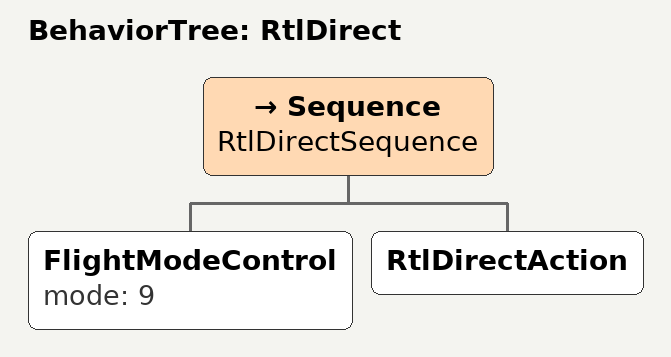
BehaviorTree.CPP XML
<?xml version="1.0" encoding="UTF-8"?>
<root BTCPP_format="4" main_tree_to_execute="RtlDirect">
    <BehaviorTree ID="RtlDirect">
        <Sequence name="RtlDirectSequence">
            <!-- 设置飞行模式为OFFBOARD -->
            <FlightModeControl mode="9" />

            <!-- 执行直接返航 -->
            <RtlDirectAction />
        </Sequence>
    </BehaviorTree>
</root>
